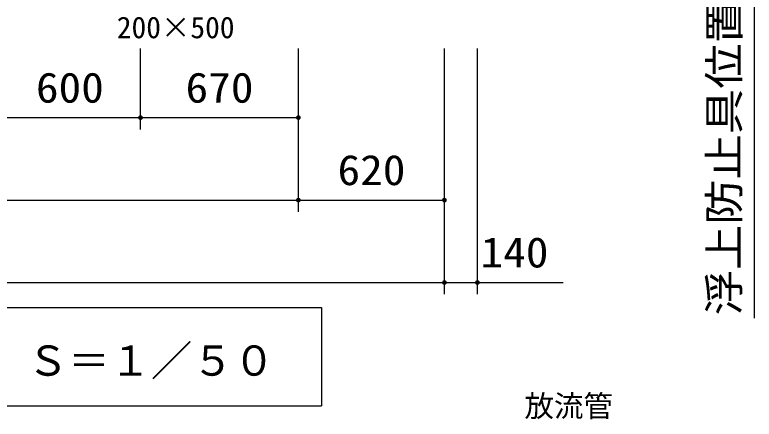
# Model space of a CAD drawing. Units: millimetres, scale not verified. Extents: x -14850 to 14850, y -10500 to 10500.
# Drawn here: x -7895 to -4756, y -2602 to -884 of the extents above; entities that cross this region are included whole.
import ezdxf
from ezdxf.enums import TextEntityAlignment as Align

# ---------------------------------------------------------------- set-up
doc = ezdxf.new("R2010")
doc.units = ezdxf.units.MM
doc.header["$LTSCALE"] = 50
for name, color, linetype, lineweight in [('0-0_0-2', 5, 'Continuous', 25), ('0-2_0-1', 5, 'Continuous', 25), ('0-4_0-3', 3, 'Continuous', 25), ('0-7_0-4', 3, 'Continuous', 25)]:
    doc.layers.add(name, color=color, linetype=linetype, lineweight=lineweight)
doc.styles.add('ＭＳ ゴシック', font='')
doc.styles.get('ＭＳ ゴシック').set_extended_font_data('MS Gothic')

msp = doc.modelspace()

# ---------------------------------------------------------------- linework, layer by layer
at = {"layer": '0-0_0-2', "color": 2}
for p, q in [((-4756.44, -720.31), (-4756.44, -2172.91)), ((-7361.14, -1371.18), (-7361.14, -1028.29)), ((-6691.14, -1721.18), (-6691.14, -1028.29)), ((-6071.14, -2071.18), (-6071.14, -1028.29)), ((-5931.14, -2071.18), (-5931.14, -1028.29)), ((-7961.14, -1321.18), (-7361.14, -1321.18)), ((-7361.14, -1321.18), (-6691.14, -1321.18)), ((-10091.14, -1671.18), (-6691.14, -1671.18)), ((-6691.14, -1671.18), (-6071.14, -1671.18)), ((-10091.14, -2021.18), (-6071.14, -2021.18)), ((-6071.14, -2021.18), (-5931.14, -2021.18)), ((-5931.14, -2021.18), (-5567.39, -2021.18))]:
    msp.add_line(p, q, dxfattribs=at)
at = {"layer": '0-0_0-2'}
for points in [[(-7370.19, -1316.93), (-7361.14, -1321.18), (-7370.65, -1318.09)], [(-7369.59, -1315.83), (-7361.14, -1321.18), (-7370.19, -1316.93)], [(-7368.85, -1314.81), (-7361.14, -1321.18), (-7369.59, -1315.83)], [(-7367.99, -1313.89), (-7361.14, -1321.18), (-7368.85, -1314.81)], [(-7367.02, -1313.09), (-7361.14, -1321.18), (-7367.99, -1313.89)], [(-7365.96, -1312.42), (-7361.14, -1321.18), (-7367.02, -1313.09)], [(-7364.82, -1311.89), (-7361.14, -1321.18), (-7365.96, -1312.42)], [(-7363.63, -1311.5), (-7361.14, -1321.18), (-7364.82, -1311.89)], [(-7362.4, -1311.26), (-7361.14, -1321.18), (-7363.63, -1311.5)], [(-7362.4, -1311.26), (-7361.14, -1311.18), (-7361.14, -1321.18)], [(-7361.14, -1311.18), (-7351.14, -1321.18), (-7361.14, -1321.18)], [(-7360.51, -1311.2), (-7351.14, -1321.18), (-7361.14, -1311.18)], [(-7359.27, -1311.36), (-7351.14, -1321.18), (-7360.51, -1311.2)], [(-7358.05, -1311.67), (-7351.14, -1321.18), (-7359.27, -1311.36)], [(-7356.88, -1312.14), (-7351.14, -1321.18), (-7358.05, -1311.67)], [(-7355.78, -1312.74), (-7351.14, -1321.18), (-7356.88, -1312.14)], [(-7354.77, -1313.48), (-7351.14, -1321.18), (-7355.78, -1312.74)], [(-7353.85, -1314.34), (-7351.14, -1321.18), (-7354.77, -1313.48)], [(-7353.05, -1315.31), (-7351.14, -1321.18), (-7353.85, -1314.34)], [(-7352.38, -1316.37), (-7351.14, -1321.18), (-7353.05, -1315.31)], [(-7351.84, -1317.5), (-7351.14, -1321.18), (-7352.38, -1316.37)], [(-7351.46, -1318.7), (-7351.14, -1321.18), (-7351.84, -1317.5)], [(-6700.19, -1316.93), (-6691.14, -1321.18), (-6700.65, -1318.09)], [(-6699.59, -1315.83), (-6691.14, -1321.18), (-6700.19, -1316.93)], [(-6698.85, -1314.81), (-6691.14, -1321.18), (-6699.59, -1315.83)], [(-6697.99, -1313.89), (-6691.14, -1321.18), (-6698.85, -1314.81)], [(-6697.02, -1313.09), (-6691.14, -1321.18), (-6697.99, -1313.89)], [(-6695.96, -1312.42), (-6691.14, -1321.18), (-6697.02, -1313.09)], [(-6694.82, -1311.89), (-6691.14, -1321.18), (-6695.96, -1312.42)], [(-6693.63, -1311.5), (-6691.14, -1321.18), (-6694.82, -1311.89)], [(-6692.4, -1311.26), (-6691.14, -1321.18), (-6693.63, -1311.5)], [(-6692.4, -1311.26), (-6691.14, -1311.18), (-6691.14, -1321.18)], [(-6691.14, -1311.18), (-6681.14, -1321.18), (-6691.14, -1321.18)], [(-6690.51, -1311.2), (-6681.14, -1321.18), (-6691.14, -1311.18)], [(-6689.27, -1311.36), (-6681.14, -1321.18), (-6690.51, -1311.2)], [(-6688.05, -1311.67), (-6681.14, -1321.18), (-6689.27, -1311.36)], [(-6686.88, -1312.14), (-6681.14, -1321.18), (-6688.05, -1311.67)], [(-6685.78, -1312.74), (-6681.14, -1321.18), (-6686.88, -1312.14)], [(-6684.77, -1313.48), (-6681.14, -1321.18), (-6685.78, -1312.74)], [(-6683.85, -1314.34), (-6681.14, -1321.18), (-6684.77, -1313.48)], [(-6683.05, -1315.31), (-6681.14, -1321.18), (-6683.85, -1314.34)], [(-6682.38, -1316.37), (-6681.14, -1321.18), (-6683.05, -1315.31)], [(-6681.84, -1317.5), (-6681.14, -1321.18), (-6682.38, -1316.37)], [(-6681.84, -1317.5), (-6681.22, -1319.93), (-6681.14, -1321.18)], [(-6681.46, -1318.7), (-6681.22, -1319.93), (-6681.84, -1317.5)], [(-7371.12, -1320.56), (-7361.14, -1321.18), (-7371.14, -1321.18)], [(-7371.14, -1321.18), (-7370.83, -1323.67), (-7371.06, -1322.44)], [(-7371.14, -1321.18), (-7370.44, -1324.87), (-7370.83, -1323.67)], [(-7361.14, -1321.18), (-7370.44, -1324.87), (-7371.14, -1321.18)], [(-7370.97, -1319.31), (-7361.14, -1321.18), (-7371.12, -1320.56)], [(-7370.65, -1318.09), (-7361.14, -1321.18), (-7370.97, -1319.31)], [(-7361.14, -1321.18), (-7369.91, -1326), (-7370.44, -1324.87)], [(-7361.14, -1321.18), (-7369.23, -1327.06), (-7369.91, -1326)], [(-7361.14, -1321.18), (-7368.43, -1328.03), (-7369.23, -1327.06)], [(-7361.14, -1321.18), (-7367.52, -1328.89), (-7368.43, -1328.03)], [(-7361.14, -1321.18), (-7366.5, -1329.63), (-7367.52, -1328.89)], [(-7361.14, -1321.18), (-7365.4, -1330.23), (-7366.5, -1329.63)], [(-7361.14, -1321.18), (-7364.23, -1330.69), (-7365.4, -1330.23)], [(-7361.14, -1321.18), (-7363.02, -1331.01), (-7364.23, -1330.69)], [(-7361.14, -1321.18), (-7361.77, -1331.16), (-7363.02, -1331.01)], [(-7361.14, -1321.18), (-7361.14, -1331.18), (-7361.77, -1331.16)], [(-7361.14, -1321.18), (-7359.89, -1331.11), (-7361.14, -1331.18)], [(-7361.14, -1321.18), (-7358.66, -1330.87), (-7359.89, -1331.11)], [(-7351.14, -1321.18), (-7358.66, -1330.87), (-7361.14, -1321.18)], [(-7351.14, -1321.18), (-7357.46, -1330.48), (-7358.66, -1330.87)], [(-7351.14, -1321.18), (-7356.32, -1329.95), (-7357.46, -1330.48)], [(-7351.14, -1321.18), (-7355.26, -1329.27), (-7356.32, -1329.95)], [(-7351.14, -1321.18), (-7354.3, -1328.47), (-7355.26, -1329.27)], [(-7351.14, -1321.18), (-7353.44, -1327.56), (-7354.3, -1328.47)], [(-7351.14, -1321.18), (-7352.7, -1326.54), (-7353.44, -1327.56)], [(-7351.14, -1321.18), (-7352.09, -1325.44), (-7352.7, -1326.54)], [(-7351.14, -1321.18), (-7351.63, -1324.27), (-7352.09, -1325.44)], [(-7351.14, -1321.18), (-7351.32, -1323.06), (-7351.63, -1324.27)], [(-7351.46, -1318.7), (-7351.22, -1319.93), (-7351.14, -1321.18)], [(-7351.14, -1321.18), (-7351.16, -1321.81), (-7351.32, -1323.06)], [(-6701.12, -1320.56), (-6691.14, -1321.18), (-6701.14, -1321.18)], [(-6701.14, -1321.18), (-6700.44, -1324.87), (-6701.06, -1322.44)], [(-6701.14, -1321.18), (-6699.91, -1326), (-6700.44, -1324.87)], [(-6691.14, -1321.18), (-6699.91, -1326), (-6701.14, -1321.18)], [(-6700.97, -1319.31), (-6691.14, -1321.18), (-6701.12, -1320.56)], [(-6701.06, -1322.44), (-6700.44, -1324.87), (-6700.83, -1323.67)], [(-6700.65, -1318.09), (-6691.14, -1321.18), (-6700.97, -1319.31)], [(-6691.14, -1321.18), (-6699.23, -1327.06), (-6699.91, -1326)], [(-6691.14, -1321.18), (-6698.43, -1328.03), (-6699.23, -1327.06)], [(-6691.14, -1321.18), (-6697.52, -1328.89), (-6698.43, -1328.03)], [(-6691.14, -1321.18), (-6696.5, -1329.63), (-6697.52, -1328.89)], [(-6691.14, -1321.18), (-6695.4, -1330.23), (-6696.5, -1329.63)], [(-6691.14, -1321.18), (-6694.23, -1330.69), (-6695.4, -1330.23)], [(-6691.14, -1321.18), (-6693.02, -1331.01), (-6694.23, -1330.69)], [(-6691.14, -1321.18), (-6691.77, -1331.16), (-6693.02, -1331.01)], [(-6691.14, -1321.18), (-6691.14, -1331.18), (-6691.77, -1331.16)], [(-6691.14, -1321.18), (-6689.89, -1331.11), (-6691.14, -1331.18)], [(-6691.14, -1321.18), (-6688.66, -1330.87), (-6689.89, -1331.11)], [(-6681.14, -1321.18), (-6688.66, -1330.87), (-6691.14, -1321.18)], [(-6681.14, -1321.18), (-6687.46, -1330.48), (-6688.66, -1330.87)], [(-6681.14, -1321.18), (-6686.33, -1329.95), (-6687.46, -1330.48)], [(-6681.14, -1321.18), (-6685.26, -1329.27), (-6686.33, -1329.95)], [(-6681.14, -1321.18), (-6684.3, -1328.47), (-6685.26, -1329.27)], [(-6681.14, -1321.18), (-6683.44, -1327.56), (-6684.3, -1328.47)], [(-6681.14, -1321.18), (-6682.7, -1326.54), (-6683.44, -1327.56)], [(-6681.14, -1321.18), (-6682.09, -1325.44), (-6682.7, -1326.54)], [(-6681.14, -1321.18), (-6681.63, -1324.27), (-6682.09, -1325.44)], [(-6681.14, -1321.18), (-6681.32, -1323.06), (-6681.63, -1324.27)], [(-6681.14, -1321.18), (-6681.16, -1321.81), (-6681.32, -1323.06)], [(-6697.02, -1663.09), (-6691.14, -1671.18), (-6697.99, -1663.89)], [(-6695.96, -1662.42), (-6691.14, -1671.18), (-6697.02, -1663.09)], [(-6694.82, -1661.89), (-6691.14, -1671.18), (-6695.96, -1662.42)], [(-6693.63, -1661.5), (-6691.14, -1671.18), (-6694.82, -1661.89)], [(-6692.4, -1661.26), (-6691.14, -1671.18), (-6693.63, -1661.5)], [(-6692.4, -1661.26), (-6691.14, -1661.18), (-6691.14, -1671.18)], [(-6691.14, -1661.18), (-6681.14, -1671.18), (-6691.14, -1671.18)], [(-6690.51, -1661.2), (-6681.14, -1671.18), (-6691.14, -1661.18)], [(-6689.27, -1661.36), (-6681.14, -1671.18), (-6690.51, -1661.2)], [(-6688.05, -1661.67), (-6681.14, -1671.18), (-6689.27, -1661.36)], [(-6686.88, -1662.14), (-6681.14, -1671.18), (-6688.05, -1661.67)], [(-6685.78, -1662.74), (-6681.14, -1671.18), (-6686.88, -1662.14)], [(-6684.77, -1663.48), (-6681.14, -1671.18), (-6685.78, -1662.74)], [(-6077.02, -1663.09), (-6071.14, -1671.18), (-6077.99, -1663.89)], [(-6075.96, -1662.42), (-6071.14, -1671.18), (-6077.02, -1663.09)], [(-6074.82, -1661.89), (-6071.14, -1671.18), (-6075.96, -1662.42)], [(-6073.63, -1661.5), (-6071.14, -1671.18), (-6074.82, -1661.89)], [(-6073.63, -1661.5), (-6071.14, -1661.18), (-6071.14, -1671.18)], [(-6072.4, -1661.26), (-6071.14, -1661.18), (-6073.63, -1661.5)], [(-6071.14, -1661.18), (-6061.14, -1671.18), (-6071.14, -1671.18)], [(-6070.51, -1661.2), (-6061.14, -1671.18), (-6071.14, -1661.18)], [(-6069.27, -1661.36), (-6061.14, -1671.18), (-6070.51, -1661.2)], [(-6068.05, -1661.67), (-6061.14, -1671.18), (-6069.27, -1661.36)], [(-6066.88, -1662.14), (-6061.14, -1671.18), (-6068.05, -1661.67)], [(-6065.78, -1662.74), (-6061.14, -1671.18), (-6066.88, -1662.14)], [(-6064.77, -1663.48), (-6061.14, -1671.18), (-6065.78, -1662.74)], [(-6701.12, -1670.56), (-6691.14, -1671.18), (-6701.14, -1671.18)], [(-6701.14, -1671.18), (-6700.44, -1674.87), (-6701.06, -1672.44)], [(-6701.14, -1671.18), (-6699.91, -1676), (-6700.44, -1674.87)], [(-6691.14, -1671.18), (-6699.91, -1676), (-6701.14, -1671.18)], [(-6700.97, -1669.31), (-6691.14, -1671.18), (-6701.12, -1670.56)], [(-6701.06, -1672.44), (-6700.44, -1674.87), (-6700.83, -1673.67)], [(-6700.65, -1668.09), (-6691.14, -1671.18), (-6700.97, -1669.31)], [(-6700.19, -1666.93), (-6691.14, -1671.18), (-6700.65, -1668.09)], [(-6699.59, -1665.83), (-6691.14, -1671.18), (-6700.19, -1666.93)], [(-6691.14, -1671.18), (-6699.23, -1677.06), (-6699.91, -1676)], [(-6698.85, -1664.81), (-6691.14, -1671.18), (-6699.59, -1665.83)], [(-6691.14, -1671.18), (-6698.43, -1678.03), (-6699.23, -1677.06)], [(-6697.99, -1663.89), (-6691.14, -1671.18), (-6698.85, -1664.81)], [(-6691.14, -1671.18), (-6697.52, -1678.89), (-6698.43, -1678.03)], [(-6691.14, -1671.18), (-6696.5, -1679.63), (-6697.52, -1678.89)], [(-6691.14, -1671.18), (-6695.4, -1680.23), (-6696.5, -1679.63)], [(-6691.14, -1671.18), (-6694.23, -1680.69), (-6695.4, -1680.23)], [(-6691.14, -1671.18), (-6693.02, -1681.01), (-6694.23, -1680.69)], [(-6691.14, -1671.18), (-6691.77, -1681.16), (-6693.02, -1681.01)], [(-6691.14, -1671.18), (-6691.14, -1681.18), (-6691.77, -1681.16)], [(-6691.14, -1671.18), (-6689.89, -1681.11), (-6691.14, -1681.18)], [(-6691.14, -1671.18), (-6688.66, -1680.87), (-6689.89, -1681.11)], [(-6681.14, -1671.18), (-6688.66, -1680.87), (-6691.14, -1671.18)], [(-6681.14, -1671.18), (-6687.46, -1680.48), (-6688.66, -1680.87)], [(-6681.14, -1671.18), (-6686.33, -1679.95), (-6687.46, -1680.48)], [(-6681.14, -1671.18), (-6685.26, -1679.27), (-6686.33, -1679.95)], [(-6681.14, -1671.18), (-6684.3, -1678.47), (-6685.26, -1679.27)], [(-6683.85, -1664.34), (-6681.14, -1671.18), (-6684.77, -1663.48)], [(-6681.14, -1671.18), (-6683.44, -1677.56), (-6684.3, -1678.47)], [(-6683.05, -1665.31), (-6681.14, -1671.18), (-6683.85, -1664.34)], [(-6681.14, -1671.18), (-6682.7, -1676.54), (-6683.44, -1677.56)], [(-6682.38, -1666.37), (-6681.14, -1671.18), (-6683.05, -1665.31)], [(-6681.14, -1671.18), (-6682.09, -1675.44), (-6682.7, -1676.54)], [(-6681.84, -1667.5), (-6681.14, -1671.18), (-6682.38, -1666.37)], [(-6681.14, -1671.18), (-6681.63, -1674.27), (-6682.09, -1675.44)], [(-6681.84, -1667.5), (-6681.22, -1669.93), (-6681.14, -1671.18)], [(-6681.46, -1668.7), (-6681.22, -1669.93), (-6681.84, -1667.5)], [(-6681.14, -1671.18), (-6681.32, -1673.06), (-6681.63, -1674.27)], [(-6681.14, -1671.18), (-6681.16, -1671.81), (-6681.32, -1673.06)], [(-6081.12, -1670.56), (-6071.14, -1671.18), (-6081.14, -1671.18)], [(-6081.14, -1671.18), (-6079.91, -1676), (-6081.06, -1672.44)], [(-6081.14, -1671.18), (-6079.23, -1677.06), (-6079.91, -1676)], [(-6071.14, -1671.18), (-6079.23, -1677.06), (-6081.14, -1671.18)], [(-6080.96, -1669.31), (-6071.14, -1671.18), (-6081.12, -1670.56)], [(-6081.06, -1672.44), (-6080.44, -1674.87), (-6080.83, -1673.67)], [(-6081.06, -1672.44), (-6079.91, -1676), (-6080.44, -1674.87)], [(-6080.65, -1668.09), (-6071.14, -1671.18), (-6080.96, -1669.31)], [(-6080.19, -1666.93), (-6071.14, -1671.18), (-6080.65, -1668.09)], [(-6079.59, -1665.83), (-6071.14, -1671.18), (-6080.19, -1666.93)], [(-6078.85, -1664.81), (-6071.14, -1671.18), (-6079.59, -1665.83)], [(-6071.14, -1671.18), (-6078.43, -1678.03), (-6079.23, -1677.06)], [(-6077.99, -1663.89), (-6071.14, -1671.18), (-6078.85, -1664.81)], [(-6071.14, -1671.18), (-6077.52, -1678.89), (-6078.43, -1678.03)], [(-6071.14, -1671.18), (-6076.5, -1679.63), (-6077.52, -1678.89)], [(-6071.14, -1671.18), (-6075.4, -1680.23), (-6076.5, -1679.63)], [(-6071.14, -1671.18), (-6074.23, -1680.69), (-6075.4, -1680.23)], [(-6071.14, -1671.18), (-6073.02, -1681.01), (-6074.23, -1680.69)], [(-6071.14, -1671.18), (-6071.77, -1681.16), (-6073.02, -1681.01)], [(-6071.14, -1671.18), (-6071.14, -1681.18), (-6071.77, -1681.16)], [(-6071.14, -1671.18), (-6069.89, -1681.11), (-6071.14, -1681.18)], [(-6071.14, -1671.18), (-6068.66, -1680.87), (-6069.89, -1681.11)], [(-6071.14, -1671.18), (-6067.46, -1680.48), (-6068.66, -1680.87)], [(-6061.14, -1671.18), (-6067.46, -1680.48), (-6071.14, -1671.18)], [(-6061.14, -1671.18), (-6066.32, -1679.95), (-6067.46, -1680.48)], [(-6061.14, -1671.18), (-6065.26, -1679.27), (-6066.32, -1679.95)], [(-6061.14, -1671.18), (-6064.3, -1678.47), (-6065.26, -1679.27)], [(-6063.85, -1664.34), (-6061.14, -1671.18), (-6064.77, -1663.48)], [(-6061.14, -1671.18), (-6063.44, -1677.56), (-6064.3, -1678.47)], [(-6063.05, -1665.31), (-6061.14, -1671.18), (-6063.85, -1664.34)], [(-6061.14, -1671.18), (-6062.7, -1676.54), (-6063.44, -1677.56)], [(-6062.38, -1666.37), (-6061.14, -1671.18), (-6063.05, -1665.31)], [(-6061.14, -1671.18), (-6062.09, -1675.44), (-6062.7, -1676.54)], [(-6062.38, -1666.37), (-6061.22, -1669.93), (-6061.14, -1671.18)], [(-6061.84, -1667.5), (-6061.22, -1669.93), (-6062.38, -1666.37)], [(-6061.14, -1671.18), (-6061.63, -1674.27), (-6062.09, -1675.44)], [(-6061.84, -1667.5), (-6061.46, -1668.7), (-6061.22, -1669.93)], [(-6061.14, -1671.18), (-6061.32, -1673.06), (-6061.63, -1674.27)], [(-6061.14, -1671.18), (-6061.16, -1671.81), (-6061.32, -1673.06)], [(-6081.12, -2020.56), (-6071.14, -2021.18), (-6081.14, -2021.18)], [(-6081.14, -2021.18), (-6079.23, -2027.06), (-6081.06, -2022.44)], [(-6081.14, -2021.18), (-6078.43, -2028.03), (-6079.23, -2027.06)], [(-6071.14, -2021.18), (-6078.43, -2028.03), (-6081.14, -2021.18)], [(-6080.96, -2019.31), (-6071.14, -2021.18), (-6081.12, -2020.56)], [(-6081.06, -2022.44), (-6079.91, -2026), (-6080.83, -2023.67)], [(-6081.06, -2022.44), (-6079.23, -2027.06), (-6079.91, -2026)], [(-6080.65, -2018.09), (-6071.14, -2021.18), (-6080.96, -2019.31)], [(-6080.83, -2023.67), (-6079.91, -2026), (-6080.44, -2024.87)], [(-6080.19, -2016.93), (-6071.14, -2021.18), (-6080.65, -2018.09)], [(-6079.59, -2015.83), (-6071.14, -2021.18), (-6080.19, -2016.93)], [(-6078.85, -2014.81), (-6071.14, -2021.18), (-6079.59, -2015.83)], [(-6077.99, -2013.89), (-6071.14, -2021.18), (-6078.85, -2014.81)], [(-6071.14, -2021.18), (-6077.52, -2028.89), (-6078.43, -2028.03)], [(-6077.02, -2013.09), (-6071.14, -2021.18), (-6077.99, -2013.89)], [(-6071.14, -2021.18), (-6076.5, -2029.63), (-6077.52, -2028.89)], [(-6075.96, -2012.42), (-6071.14, -2021.18), (-6077.02, -2013.09)], [(-6071.14, -2021.18), (-6075.4, -2030.23), (-6076.5, -2029.63)], [(-6074.82, -2011.89), (-6071.14, -2021.18), (-6075.96, -2012.42)], [(-6071.14, -2021.18), (-6074.23, -2030.69), (-6075.4, -2030.23)], [(-6073.63, -2011.5), (-6071.14, -2021.18), (-6074.82, -2011.89)], [(-6071.14, -2021.18), (-6073.02, -2031.01), (-6074.23, -2030.69)], [(-6073.63, -2011.5), (-6071.14, -2011.18), (-6071.14, -2021.18)], [(-6072.4, -2011.26), (-6071.14, -2011.18), (-6073.63, -2011.5)], [(-6071.14, -2021.18), (-6071.77, -2031.16), (-6073.02, -2031.01)], [(-6071.14, -2021.18), (-6071.14, -2031.18), (-6071.77, -2031.16)], [(-6071.14, -2011.18), (-6061.14, -2021.18), (-6071.14, -2021.18)], [(-6070.51, -2011.2), (-6061.14, -2021.18), (-6071.14, -2011.18)], [(-6071.14, -2021.18), (-6069.89, -2031.11), (-6071.14, -2031.18)], [(-6071.14, -2021.18), (-6068.66, -2030.87), (-6069.89, -2031.11)], [(-6071.14, -2021.18), (-6067.46, -2030.48), (-6068.66, -2030.87)], [(-6061.14, -2021.18), (-6067.46, -2030.48), (-6071.14, -2021.18)], [(-6069.27, -2011.36), (-6061.14, -2021.18), (-6070.51, -2011.2)], [(-6068.05, -2011.67), (-6061.14, -2021.18), (-6069.27, -2011.36)], [(-6066.88, -2012.14), (-6061.14, -2021.18), (-6068.05, -2011.67)], [(-6061.14, -2021.18), (-6066.32, -2029.95), (-6067.46, -2030.48)], [(-6065.78, -2012.74), (-6061.14, -2021.18), (-6066.88, -2012.14)], [(-6061.14, -2021.18), (-6065.26, -2029.27), (-6066.32, -2029.95)], [(-6064.77, -2013.48), (-6061.14, -2021.18), (-6065.78, -2012.74)], [(-6061.14, -2021.18), (-6064.3, -2028.47), (-6065.26, -2029.27)], [(-6063.85, -2014.34), (-6061.14, -2021.18), (-6064.77, -2013.48)], [(-6061.14, -2021.18), (-6063.44, -2027.56), (-6064.3, -2028.47)], [(-6063.05, -2015.31), (-6061.14, -2021.18), (-6063.85, -2014.34)], [(-6061.14, -2021.18), (-6062.7, -2026.54), (-6063.44, -2027.56)], [(-6063.05, -2015.31), (-6061.22, -2019.93), (-6061.14, -2021.18)], [(-6062.38, -2016.37), (-6061.22, -2019.93), (-6063.05, -2015.31)], [(-6061.14, -2021.18), (-6062.09, -2025.44), (-6062.7, -2026.54)], [(-6062.38, -2016.37), (-6061.46, -2018.7), (-6061.22, -2019.93)], [(-6061.84, -2017.5), (-6061.46, -2018.7), (-6062.38, -2016.37)], [(-6061.14, -2021.18), (-6061.63, -2024.27), (-6062.09, -2025.44)], [(-6061.14, -2021.18), (-6061.32, -2023.06), (-6061.63, -2024.27)], [(-6061.14, -2021.18), (-6061.16, -2021.81), (-6061.32, -2023.06)], [(-5941.12, -2020.56), (-5931.14, -2021.18), (-5941.14, -2021.18)], [(-5941.14, -2021.18), (-5939.23, -2027.06), (-5941.06, -2022.44)], [(-5941.14, -2021.18), (-5938.43, -2028.03), (-5939.23, -2027.06)], [(-5931.14, -2021.18), (-5938.43, -2028.03), (-5941.14, -2021.18)], [(-5940.97, -2019.31), (-5931.14, -2021.18), (-5941.12, -2020.56)], [(-5941.06, -2022.44), (-5939.91, -2026), (-5940.83, -2023.67)], [(-5941.06, -2022.44), (-5939.23, -2027.06), (-5939.91, -2026)], [(-5940.65, -2018.09), (-5931.14, -2021.18), (-5940.97, -2019.31)], [(-5940.83, -2023.67), (-5939.91, -2026), (-5940.44, -2024.87)], [(-5940.19, -2016.93), (-5931.14, -2021.18), (-5940.65, -2018.09)], [(-5939.59, -2015.83), (-5931.14, -2021.18), (-5940.19, -2016.93)], [(-5938.85, -2014.81), (-5931.14, -2021.18), (-5939.59, -2015.83)], [(-5937.99, -2013.89), (-5931.14, -2021.18), (-5938.85, -2014.81)], [(-5931.14, -2021.18), (-5937.52, -2028.89), (-5938.43, -2028.03)], [(-5937.02, -2013.09), (-5931.14, -2021.18), (-5937.99, -2013.89)], [(-5931.14, -2021.18), (-5936.5, -2029.63), (-5937.52, -2028.89)], [(-5935.96, -2012.42), (-5931.14, -2021.18), (-5937.02, -2013.09)], [(-5931.14, -2021.18), (-5935.4, -2030.23), (-5936.5, -2029.63)], [(-5934.82, -2011.89), (-5931.14, -2021.18), (-5935.96, -2012.42)], [(-5931.14, -2021.18), (-5934.23, -2030.69), (-5935.4, -2030.23)], [(-5933.63, -2011.5), (-5931.14, -2021.18), (-5934.82, -2011.89)], [(-5931.14, -2021.18), (-5933.02, -2031.01), (-5934.23, -2030.69)], [(-5933.63, -2011.5), (-5931.14, -2011.18), (-5931.14, -2021.18)], [(-5932.4, -2011.26), (-5931.14, -2011.18), (-5933.63, -2011.5)], [(-5931.14, -2021.18), (-5931.77, -2031.16), (-5933.02, -2031.01)], [(-5931.14, -2021.18), (-5931.14, -2031.18), (-5931.77, -2031.16)], [(-5931.14, -2011.18), (-5921.14, -2021.18), (-5931.14, -2021.18)], [(-5930.51, -2011.2), (-5921.14, -2021.18), (-5931.14, -2011.18)], [(-5931.14, -2021.18), (-5929.89, -2031.11), (-5931.14, -2031.18)], [(-5931.14, -2021.18), (-5928.66, -2030.87), (-5929.89, -2031.11)], [(-5931.14, -2021.18), (-5927.46, -2030.48), (-5928.66, -2030.87)], [(-5921.14, -2021.18), (-5927.46, -2030.48), (-5931.14, -2021.18)], [(-5929.27, -2011.36), (-5921.14, -2021.18), (-5930.51, -2011.2)], [(-5928.05, -2011.67), (-5921.14, -2021.18), (-5929.27, -2011.36)], [(-5926.88, -2012.14), (-5921.14, -2021.18), (-5928.05, -2011.67)], [(-5921.14, -2021.18), (-5926.33, -2029.95), (-5927.46, -2030.48)], [(-5925.78, -2012.74), (-5921.14, -2021.18), (-5926.88, -2012.14)], [(-5921.14, -2021.18), (-5925.26, -2029.27), (-5926.33, -2029.95)], [(-5924.77, -2013.48), (-5921.14, -2021.18), (-5925.78, -2012.74)], [(-5921.14, -2021.18), (-5924.3, -2028.47), (-5925.26, -2029.27)], [(-5923.85, -2014.34), (-5921.14, -2021.18), (-5924.77, -2013.48)], [(-5921.14, -2021.18), (-5923.44, -2027.56), (-5924.3, -2028.47)], [(-5923.05, -2015.31), (-5921.14, -2021.18), (-5923.85, -2014.34)], [(-5921.14, -2021.18), (-5922.7, -2026.54), (-5923.44, -2027.56)], [(-5923.05, -2015.31), (-5921.22, -2019.93), (-5921.14, -2021.18)], [(-5922.38, -2016.37), (-5921.22, -2019.93), (-5923.05, -2015.31)], [(-5921.14, -2021.18), (-5922.09, -2025.44), (-5922.7, -2026.54)], [(-5922.38, -2016.37), (-5921.46, -2018.7), (-5921.22, -2019.93)], [(-5921.84, -2017.5), (-5921.46, -2018.7), (-5922.38, -2016.37)], [(-5921.14, -2021.18), (-5921.63, -2024.27), (-5922.09, -2025.44)], [(-5921.14, -2021.18), (-5921.32, -2023.06), (-5921.63, -2024.27)], [(-5921.14, -2021.18), (-5921.16, -2021.81), (-5921.32, -2023.06)]]:
    msp.add_solid(points, dxfattribs=at)
at = {"layer": '0-7_0-4'}
for p, q in [((-9925.72, -2127.38), (-6592.39, -2127.38)), ((-6592.39, -2127.38), (-6592.39, -2544.04)), ((-9925.72, -2544.04), (-6592.39, -2544.04))]:
    msp.add_line(p, q, dxfattribs=at)

# ---------------------------------------------------------------- texts
at = {"layer": '0-0_0-2', "color": 4, "style": 'ＭＳ ゴシック', "width": 1.1}
msp.add_text('浮上防止具位置', height=128.3, rotation=90, dxfattribs=at).set_placement((-4781.7, -2161.13), align=Align.BOTTOM_LEFT)
for s, p in [('600', (-7804.89, -1296.18)), ('670', (-7169.89, -1296.18)), ('620', (-6524.89, -1646.18)), ('140', (-5917.89, -1995.93))]:
    msp.add_text(s, height=128.4, dxfattribs=at).set_placement(p, align=Align.BOTTOM_LEFT)
at = {"layer": '0-2_0-1', "color": 4, "style": 'ＭＳ ゴシック'}
msp.add_text('\u3000放流管\u3000', height=91.79, dxfattribs=at).set_placement((-5856.65, -2618.84), align=Align.BOTTOM_LEFT)
at = {"layer": '0-4_0-3', "color": 4, "style": 'ＭＳ ゴシック'}
msp.add_text('200×500', height=91.79, dxfattribs=at).set_placement((-7461.55, -1011.59), align=Align.BOTTOM_LEFT)
at = {"layer": '0-7_0-4', "color": 4, "style": 'ＭＳ ゴシック'}
msp.add_text('Ｓ＝１／５０', height=128.4, dxfattribs=at).set_placement((-7842.25, -2455.35), align=Align.BOTTOM_LEFT)

doc.saveas('drawing.dxf')
